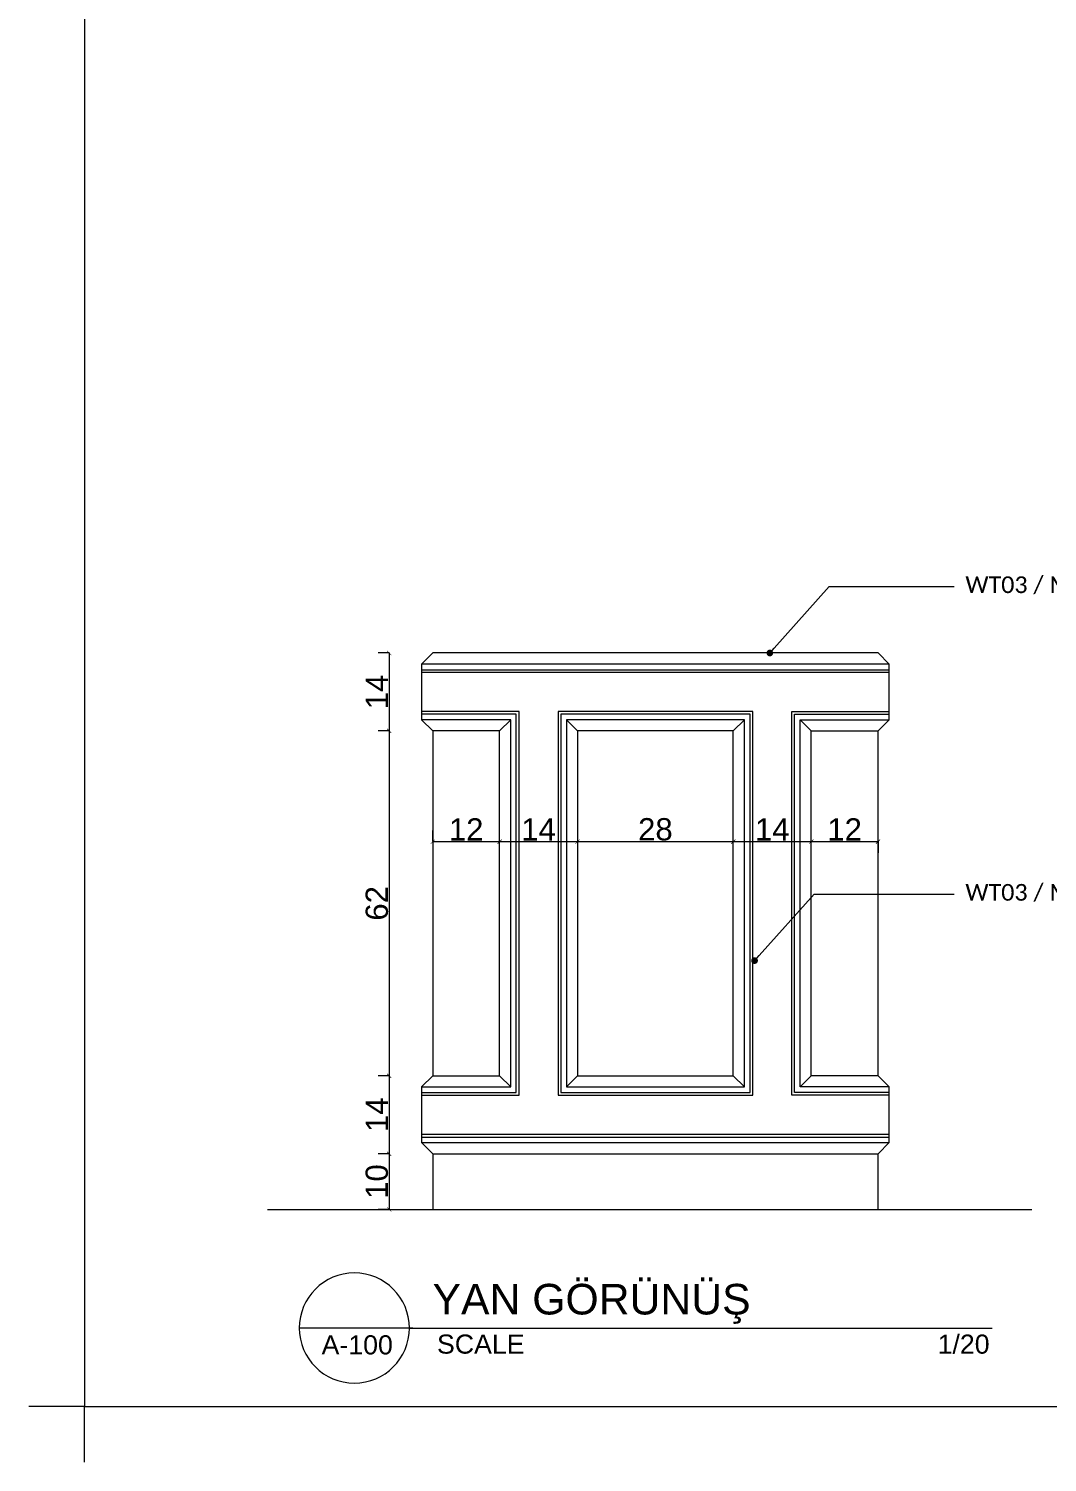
# Model space of a CAD drawing. Header units: millimetres. Extents: x 29001 to 40804, y -8833 to -5892.
# Drawn here: x 39898.4 to 40081.4, y -6516.1 to -6258.4 of the extents above; entities that cross this region are included whole.
import ezdxf
from ezdxf import colors
from ezdxf.entities.mleader import LeaderData, LeaderLine
from ezdxf.enums import TextEntityAlignment as Align
from ezdxf.math import Vec2, Vec3

# ---------------------------------------------------------------- set-up
doc = ezdxf.new("R2010")
doc.units = ezdxf.units.MM
doc.layers.get('0').update_dxf_attribs({"lineweight": 0})
doc.layers.get('Defpoints').update_dxf_attribs({"lineweight": 0})
for name, color, linetype, lineweight in [('xxx_Auto_Kaplama_Mermer', 23, 'Continuous', 0), ('xxx_Auto_Olcu_Ic', 33, 'Continuous', 0), ('xxx_Auto_Yardimci_Antet', 7, 'Continuous', 0), ('xxx_Auto_Yardimci_Isaret Genel', 51, 'Continuous', 0), ('xxx_Auto_Yardimci_Metraj', 81, 'Continuous', 0), ('xxx_Auto_Yardimci_Yazi', 7, 'Continuous', 0)]:
    doc.layers.add(name, color=color, linetype=linetype, lineweight=lineweight)
doc.styles.add('Arial', font='arial.ttf')
doc.styles.add('AUTOBAN', font='')
doc.styles.add('narrow', font='ARIALN.TTF', dxfattribs={"height": 4})
doc.styles.get("Standard").update_dxf_attribs({"font": 'arial.ttf'})
doc.styles.get('AUTOBAN').set_extended_font_data('Helvetica Normal Tr')
doc.dimstyles.new('AUTO_DIM_1-20', dxfattribs={"dimtxt": 4, "dimasz": 0.75, "dimexe": 2, "dimexo": 10, "dimgap": 0.2, "dimtad": 1, "dimdec": 0, "dimrnd": 0.5, "dimdsep": 46, "dimtxsty": 'AUTOBAN', "dimblk": 'ARCHTICK', "dimcen": 2, "dimclrd": 256, "dimclre": 256, "dimclrt": 256, "dimadec": 0, "dimazin": 0, "dimtfac": 1, "dimtdec": 0, "dimtix": 1, "dimtofl": 0, "dimtmove": 1, "dimatfit": 3, "dimfxl": 1, "dimtolj": 1, "dimtzin": 0, "dimlwd": -1, "dimlwe": -1, "dimarcsym": 0})

# ---------------------------------------------------------------- blocks, each defined once
blk = doc.blocks.new('a2-20 antet')
at = {"layer": 'xxx_Auto_Yardimci_Antet', "color": 3}
blk.add_lwpolyline([(-86257.27, -14066.23), (-86257.27, -14052.09), (-86271.41, -14052.09)], dxfattribs=at)
at = {"layer": 'xxx_Auto_Yardimci_Metraj', "color": 1}
blk.add_lwpolyline([(-85069.27, -13212.01), (-86257.27, -13212.01), (-86257.27, -14052.09), (-85069.27, -14052.09)], close=True, dxfattribs=at)
at = {"layer": 'xxx_Auto_Yardimci_Yazi', "linetype": 'ByBlock', "style": 'Arial'}
for tag, p in [('PROJEADI', (-85173.91, -13280.49)), ('REVNO1', (-85169.44, -13804.54)), ('REV-T1', (-85099.41, -13804.54)), ('REVNO2', (-85169.44, -13813.1)), ('REV-T2', (-85099.41, -13813.1)), ('REVNO3', (-85169.44, -13821.65)), ('REV-T3', (-85099.41, -13821.65)), ('REVNO4', (-85169.44, -13830.21)), ('REV-T4', (-85099.41, -13830.21)), ('ÇİZİMADI', (-85173.63, -13851.47)), ('SIZE', (-85086.21, -13861.81)), ('ÖLÇEK', (-85132.48, -13869.95)), ('ÇİZEN', (-85132.49, -13878.42)), ('KONTROL', (-85132.17, -13886.98)), ('TARİH', (-85132.17, -13895.53)), ('PROJENO', (-85132.17, -13904.09)), ('PRJNO', (-85140.88, -13918.85)), ('DC', (-85114.62, -13918.85)), ('SSN', (-85096.92, -13918.85))]:
    blk.add_attdef(tag, p, '', height=3.93, dxfattribs=at)
blk = doc.blocks.new('_ArchTick')
at = {"color": 0, "linetype": 'ByBlock', "const_width": 0.15}
blk.add_lwpolyline([(-0.5, -0.5), (0.5, 0.5)], dxfattribs=at)
blk = doc.blocks.new('*D352')
at = {"layer": 'Defpoints', "color": 0, "transparency": 16777216}
for p in [(39971.02, -6370.66, 0), (39963.18, -6384.66), (39971.02, -6384.66, 0)]:
    blk.add_point(p, dxfattribs=at)
at = {"layer": 'xxx_Auto_Olcu_Ic', "transparency": 16777216}
for p, q in [((39963.18, -6370.66), (39961.18, -6370.66)), ((39963.18, -6370.66), (39963.18, -6384.66)), ((39963.18, -6384.66), (39961.18, -6384.66))]:
    blk.add_line(p, q, dxfattribs=at)
at = {"layer": 'xxx_Auto_Olcu_Ic', "transparency": 16777216, "xscale": 0.75, "yscale": 0.75, "zscale": 0.75}
for p, rotation in [((39963.18, -6370.66), 90), ((39963.18, -6384.66), 270)]:
    blk.add_blockref('_ArchTick', p, dxfattribs=dict(at, rotation=rotation))
at = {"layer": 'xxx_Auto_Olcu_Ic', "transparency": 16777216, "insert": (39960.98, -6377.66), "char_height": 4, "attachment_point": 5, "rotation": 90, "style": 'AUTOBAN'}
blk.add_mtext('\\A1;14', dxfattribs=at)
blk = doc.blocks.new('*D353')
at = {"layer": 'Defpoints', "color": 0, "transparency": 16777216}
for p in [(39971.02, -6384.66, 0), (39963.18, -6446.66), (39971.02, -6446.66, 0)]:
    blk.add_point(p, dxfattribs=at)
at = {"layer": 'xxx_Auto_Olcu_Ic', "transparency": 16777216}
for p, q in [((39963.18, -6384.66), (39961.18, -6384.66)), ((39963.18, -6384.66), (39963.18, -6446.66)), ((39963.18, -6446.66), (39961.18, -6446.66))]:
    blk.add_line(p, q, dxfattribs=at)
at = {"layer": 'xxx_Auto_Olcu_Ic', "transparency": 16777216, "xscale": 0.75, "yscale": 0.75, "zscale": 0.75}
for p, rotation in [((39963.18, -6384.66), 90), ((39963.18, -6446.66), 270)]:
    blk.add_blockref('_ArchTick', p, dxfattribs=dict(at, rotation=rotation))
at = {"layer": 'xxx_Auto_Olcu_Ic', "transparency": 16777216, "insert": (39960.98, -6415.66), "char_height": 4, "attachment_point": 5, "rotation": 90, "style": 'AUTOBAN'}
blk.add_mtext('\\A1;62', dxfattribs=at)
blk = doc.blocks.new('*D354')
at = {"layer": 'Defpoints', "color": 0, "transparency": 16777216}
for p in [(39971.02, -6446.66, 0), (39963.18, -6460.66), (39971.02, -6460.66, 0)]:
    blk.add_point(p, dxfattribs=at)
at = {"layer": 'xxx_Auto_Olcu_Ic', "transparency": 16777216}
for p, q in [((39963.18, -6446.66), (39961.18, -6446.66)), ((39963.18, -6446.66), (39963.18, -6460.66)), ((39963.18, -6460.66), (39961.18, -6460.66))]:
    blk.add_line(p, q, dxfattribs=at)
at = {"layer": 'xxx_Auto_Olcu_Ic', "transparency": 16777216, "xscale": 0.75, "yscale": 0.75, "zscale": 0.75}
for p, rotation in [((39963.18, -6446.66), 90), ((39963.18, -6460.66), 270)]:
    blk.add_blockref('_ArchTick', p, dxfattribs=dict(at, rotation=rotation))
at = {"layer": 'xxx_Auto_Olcu_Ic', "transparency": 16777216, "insert": (39960.98, -6453.66), "char_height": 4, "attachment_point": 5, "rotation": 90, "style": 'AUTOBAN'}
blk.add_mtext('\\A1;14', dxfattribs=at)
blk = doc.blocks.new('*D355')
at = {"layer": 'Defpoints', "color": 0, "transparency": 16777216}
for p in [(39971.02, -6460.66, 0), (39963.18, -6470.66), (39971.02, -6470.66, 0)]:
    blk.add_point(p, dxfattribs=at)
at = {"layer": 'xxx_Auto_Olcu_Ic', "transparency": 16777216}
for p, q in [((39963.18, -6460.66), (39961.18, -6460.66)), ((39963.18, -6460.66), (39963.18, -6470.66)), ((39963.18, -6470.66), (39961.18, -6470.66))]:
    blk.add_line(p, q, dxfattribs=at)
at = {"layer": 'xxx_Auto_Olcu_Ic', "transparency": 16777216, "xscale": 0.75, "yscale": 0.75, "zscale": 0.75}
for p, rotation in [((39963.18, -6460.66), 90), ((39963.18, -6470.66), 270)]:
    blk.add_blockref('_ArchTick', p, dxfattribs=dict(at, rotation=rotation))
at = {"layer": 'xxx_Auto_Olcu_Ic', "transparency": 16777216, "insert": (39960.98, -6465.66), "char_height": 4, "attachment_point": 5, "rotation": 90, "style": 'AUTOBAN'}
blk.add_mtext('\\A1;10', dxfattribs=at)
blk = doc.blocks.new('*D356')
at = {"layer": 'Defpoints', "color": 0, "transparency": 16777216}
for p in [(39983.02, -6404.57), (39971.02, -6415.66, 0), (39983.02, -6415.66, 0)]:
    blk.add_point(p, dxfattribs=at)
at = {"layer": 'xxx_Auto_Olcu_Ic', "transparency": 16777216}
for p, q in [((39971.02, -6404.57), (39971.02, -6402.57)), ((39983.02, -6404.57), (39983.02, -6402.57)), ((39971.02, -6404.57), (39983.02, -6404.57))]:
    blk.add_line(p, q, dxfattribs=at)
at = {"layer": 'xxx_Auto_Olcu_Ic', "transparency": 16777216, "xscale": 0.75, "yscale": 0.75, "zscale": 0.75, "rotation": 180}
blk.add_blockref('_ArchTick', (39971.02, -6404.57), dxfattribs=at)
at = {"layer": 'xxx_Auto_Olcu_Ic', "transparency": 16777216, "xscale": 0.75, "yscale": 0.75, "zscale": 0.75}
blk.add_blockref('_ArchTick', (39983.02, -6404.57), dxfattribs=at)
at = {"layer": 'xxx_Auto_Olcu_Ic', "transparency": 16777216, "insert": (39977.02, -6402.37), "char_height": 4, "attachment_point": 5, "style": 'AUTOBAN'}
blk.add_mtext('\\A1;12', dxfattribs=at)
blk = doc.blocks.new('*D357')
at = {"layer": 'Defpoints', "color": 0, "transparency": 16777216}
for p in [(39997.02, -6404.57, 0), (39997.02, -6404.57), (39983.02, -6415.66, 0)]:
    blk.add_point(p, dxfattribs=at)
at = {"layer": 'xxx_Auto_Olcu_Ic', "transparency": 16777216}
for p, q in [((39983.02, -6404.57), (39983.02, -6402.57)), ((39983.02, -6404.57), (39997.02, -6404.57)), ((39997.02, -6404.57), (39997.02, -6406.57))]:
    blk.add_line(p, q, dxfattribs=at)
at = {"layer": 'xxx_Auto_Olcu_Ic', "transparency": 16777216, "xscale": 0.75, "yscale": 0.75, "zscale": 0.75, "rotation": 180}
blk.add_blockref('_ArchTick', (39983.02, -6404.57), dxfattribs=at)
at = {"layer": 'xxx_Auto_Olcu_Ic', "transparency": 16777216, "xscale": 0.75, "yscale": 0.75, "zscale": 0.75}
blk.add_blockref('_ArchTick', (39997.02, -6404.57), dxfattribs=at)
at = {"layer": 'xxx_Auto_Olcu_Ic', "transparency": 16777216, "insert": (39990.02, -6402.37), "char_height": 4, "attachment_point": 5, "style": 'AUTOBAN'}
blk.add_mtext('\\A1;14', dxfattribs=at)
blk = doc.blocks.new('*D358')
at = {"layer": 'Defpoints', "color": 0, "transparency": 16777216}
for p in [(39997.02, -6404.57, 0), (40025.02, -6404.57, 0), (40025.02, -6404.57)]:
    blk.add_point(p, dxfattribs=at)
at = {"layer": 'xxx_Auto_Olcu_Ic', "transparency": 16777216}
for p, q in [((40025.02, -6404.57), (40025.02, -6402.57)), ((39997.02, -6404.57), (39997.02, -6406.57)), ((39997.02, -6404.57), (40025.02, -6404.57))]:
    blk.add_line(p, q, dxfattribs=at)
at = {"layer": 'xxx_Auto_Olcu_Ic', "transparency": 16777216, "xscale": 0.75, "yscale": 0.75, "zscale": 0.75, "rotation": 180}
blk.add_blockref('_ArchTick', (39997.02, -6404.57), dxfattribs=at)
at = {"layer": 'xxx_Auto_Olcu_Ic', "transparency": 16777216, "xscale": 0.75, "yscale": 0.75, "zscale": 0.75}
blk.add_blockref('_ArchTick', (40025.02, -6404.57), dxfattribs=at)
at = {"layer": 'xxx_Auto_Olcu_Ic', "transparency": 16777216, "insert": (40011.02, -6402.37), "char_height": 4, "attachment_point": 5, "style": 'AUTOBAN'}
blk.add_mtext('\\A1;28', dxfattribs=at)
blk = doc.blocks.new('*D359')
at = {"layer": 'Defpoints', "color": 0, "transparency": 16777216}
for p in [(40025.02, -6404.57, 0), (40039.02, -6404.57, 0), (40039.02, -6404.57)]:
    blk.add_point(p, dxfattribs=at)
at = {"layer": 'xxx_Auto_Olcu_Ic', "transparency": 16777216}
for p, q in [((40025.02, -6404.57), (40025.02, -6402.57)), ((40039.02, -6404.57), (40039.02, -6402.57)), ((40025.02, -6404.57), (40039.02, -6404.57))]:
    blk.add_line(p, q, dxfattribs=at)
at = {"layer": 'xxx_Auto_Olcu_Ic', "transparency": 16777216, "xscale": 0.75, "yscale": 0.75, "zscale": 0.75, "rotation": 180}
blk.add_blockref('_ArchTick', (40025.02, -6404.57), dxfattribs=at)
at = {"layer": 'xxx_Auto_Olcu_Ic', "transparency": 16777216, "xscale": 0.75, "yscale": 0.75, "zscale": 0.75}
blk.add_blockref('_ArchTick', (40039.02, -6404.57), dxfattribs=at)
at = {"layer": 'xxx_Auto_Olcu_Ic', "transparency": 16777216, "insert": (40032.02, -6402.37), "char_height": 4, "attachment_point": 5, "style": 'AUTOBAN'}
blk.add_mtext('\\A1;14', dxfattribs=at)
blk = doc.blocks.new('*D360')
at = {"layer": 'Defpoints', "color": 0, "transparency": 16777216}
for p in [(40051.02, -6398.58, 0), (40039.02, -6404.57, 0), (40051.02, -6404.57)]:
    blk.add_point(p, dxfattribs=at)
at = {"layer": 'xxx_Auto_Olcu_Ic', "transparency": 16777216}
for p, q in [((40039.02, -6404.57), (40039.02, -6402.57)), ((40039.02, -6404.57), (40051.02, -6404.57)), ((40051.02, -6404.57), (40051.02, -6406.57))]:
    blk.add_line(p, q, dxfattribs=at)
at = {"layer": 'xxx_Auto_Olcu_Ic', "transparency": 16777216, "xscale": 0.75, "yscale": 0.75, "zscale": 0.75, "rotation": 180}
blk.add_blockref('_ArchTick', (40039.02, -6404.57), dxfattribs=at)
at = {"layer": 'xxx_Auto_Olcu_Ic', "transparency": 16777216, "xscale": 0.75, "yscale": 0.75, "zscale": 0.75}
blk.add_blockref('_ArchTick', (40051.02, -6404.57), dxfattribs=at)
at = {"layer": 'xxx_Auto_Olcu_Ic', "transparency": 16777216, "insert": (40045.02, -6402.37), "char_height": 4, "attachment_point": 5, "style": 'AUTOBAN'}
blk.add_mtext('\\A1;12', dxfattribs=at)
blk = doc.blocks.new('_Dot')
at = {"color": 0, "linetype": 'ByBlock', "lineweight": -2}
blk.add_line((-0.5, 0), (-1, 0), dxfattribs=at)
at = {"color": 0, "linetype": 'ByBlock', "const_width": 0.5}
blk.add_lwpolyline([(-0.25, 0, 1), (0.25, 0, 1)], format="xyb", close=True, dxfattribs=at)
blk = doc.blocks.new('TITLE')
for p, q in [((7.65, 0), (-7.2, 0)), ((7.2, 0), (83.43, 0))]:
    blk.add_line(p, q)
for start, end in [(0, 180), (180, 0)]:
    blk.add_arc((0, 0), 7.2, start, end)
blk.add_text('SCALE', height=2.5).set_placement((10.81, -3.35))
blk.add_attdef('%%UTITLE', (10.23, 1.78), '', height=4)
blk.add_attdef('SHEET', text='', height=2.5).set_placement((3.8, 2.58), align=Align.MIDDLE_CENTER)
blk.add_attdef('R-XXX', text='', height=2.5).set_placement((0.38, -3.45), align=Align.CENTER)
blk.add_attdef('SCALE', text='', height=2.5).set_placement((83.07, -3.35), align=Align.RIGHT)

msp = doc.modelspace()

# ---------------------------------------------------------------- linework, layer by layer
msp.add_line((39941.31, -6470.66, 0), (40078.67, -6470.66, 0))
at = {"layer": 'xxx_Auto_Kaplama_Mermer'}
for p, q in [((40053.02, -6374.16, 0), (39969.02, -6374.16, 0)), ((39969.02, -6374.16, 0), (39969.02, -6382.66, 0)), ((40053.02, -6382.66, 0), (40053.02, -6374.16, 0)), ((39969.02, -6382.66, 0), (39971.02, -6384.66, 0)), ((40051.02, -6384.66, 0), (40053.02, -6382.66, 0)), ((39971.02, -6384.66, 0), (39971.02, -6446.66, 0)), ((39971.02, -6446.66, 0), (39969.02, -6448.66, 0)), ((39969.02, -6448.66, 0), (39969.02, -6458.66, 0)), ((39969.02, -6458.66, 0), (39971.02, -6460.66, 0)), ((39971.02, -6460.66, 0), (39971.02, -6470.66, 0)), ((39971.02, -6470.66, 0), (40051.02, -6470.66, 0))]:
    msp.add_line(p, q, dxfattribs=at)
at = {"layer": 'xxx_Auto_Kaplama_Mermer', "linetype": 'Continuous'}
for p, q in [((40035.52, -6381.16, 0), (40053.02, -6381.16, 0)), ((39969.02, -6457.16, 0), (40053.02, -6457.16, 0)), ((39969.02, -6457.66, 0), (40053.02, -6457.66, 0)), ((39969.02, -6458.66, 0), (40053.02, -6458.66, 0)), ((39971.02, -6460.66, 0), (40051.02, -6460.66, 0))]:
    msp.add_line(p, q, dxfattribs=at)
at = {"layer": 'xxx_Auto_Kaplama_Mermer', "color": 252}
for p, q in [((40036.02, -6381.66, 0), (40053.02, -6381.66, 0)), ((40037.02, -6382.66, 0), (40053.02, -6382.66, 0)), ((40039.02, -6384.66, 0), (40051.02, -6384.66, 0)), ((40039.02, -6446.66, 0), (40037.02, -6448.66, 0))]:
    msp.add_line(p, q, dxfattribs=at)
at = {"layer": 'xxx_Auto_Kaplama_Mermer', "elevation": 0}
for points in [[(40053.02, -6374.16), (40053.02, -6372.66), (40051.02, -6370.66), (39971.02, -6370.66), (39969.02, -6372.66), (39969.02, -6374.16)], [(40053.02, -6448.66), (40051.02, -6446.66), (40051.02, -6384.66)], [(40051.02, -6470.66), (40051.02, -6460.66), (40053.02, -6458.66), (40053.02, -6448.66)]]:
    msp.add_lwpolyline(points, dxfattribs=at)
at = {"layer": 'xxx_Auto_Kaplama_Mermer', "color": 252, "elevation": 0}
for points in [[(40053.02, -6372.66), (39969.02, -6372.66)], [(39969.02, -6373.66), (40053.02, -6373.66)], [(39969.02, -6449.66), (39986.02, -6449.66), (39986.02, -6381.66), (39969.02, -6381.66)], [(39969.02, -6448.66), (39985.02, -6448.66), (39985.02, -6382.66), (39969.02, -6382.66)], [(39983.02, -6384.66), (39985.02, -6382.66)], [(39997.02, -6384.66), (39995.02, -6382.66)], [(40025.02, -6384.66), (40027.02, -6382.66)], [(40053.02, -6449.66), (40036.02, -6449.66), (40036.02, -6381.66)], [(40039.02, -6384.66), (40037.02, -6382.66)], [(40053.02, -6448.66), (40037.02, -6448.66), (40037.02, -6382.66)], [(39971.02, -6446.66), (39983.02, -6446.66), (39983.02, -6384.66), (39971.02, -6384.66)], [(40051.02, -6446.66), (40039.02, -6446.66), (40039.02, -6384.66)], [(39983.02, -6446.66), (39985.02, -6448.66)], [(39997.02, -6446.66), (39995.02, -6448.66)], [(40025.02, -6446.66), (40027.02, -6448.66)]]:
    msp.add_lwpolyline(points, dxfattribs=at)
at = {"layer": 'xxx_Auto_Kaplama_Mermer', "linetype": 'Continuous', "elevation": 0}
for points in [[(39969.02, -6450.16), (39986.52, -6450.16), (39986.52, -6381.16), (39969.02, -6381.16)], [(40053.02, -6450.16), (40035.52, -6450.16), (40035.52, -6381.16)]]:
    msp.add_lwpolyline(points, dxfattribs=at)
msp.add_lwpolyline([(39993.52, -6450.16), (40028.52, -6450.16), (40028.52, -6381.16), (39993.52, -6381.16)], close=True, dxfattribs=at)
at = {"layer": 'xxx_Auto_Kaplama_Mermer', "color": 252, "elevation": 0}
for points in [[(39994.02, -6449.66), (40028.02, -6449.66), (40028.02, -6381.66), (39994.02, -6381.66)], [(39995.02, -6448.66), (40027.02, -6448.66), (40027.02, -6382.66), (39995.02, -6382.66)], [(39997.02, -6446.66), (40025.02, -6446.66), (40025.02, -6384.66), (39997.02, -6384.66)]]:
    msp.add_lwpolyline(points, close=True, dxfattribs=at)

# ---------------------------------------------------------------- block references
at = {"layer": 'xxx_Auto_Yardimci_Isaret Genel'}
ref = msp.add_blockref('TITLE', (39956.92, -6491.99, 0), dxfattribs=dict(at, xscale=1.374028485915915, yscale=1.374028485915915, zscale=1.374028485915915))
ref.add_attrib('R-XXX', 'A-100', dxfattribs={"layer": '0', "height": 3.435, "style": 'AUTOBAN'}).set_placement((39957.44, -6496.73, 0), align=Align.CENTER)
ref.add_attrib('SCALE', '1/20', dxfattribs={"layer": '0', "height": 3.435, "style": 'AUTOBAN'}).set_placement((40071.07, -6496.6, 0), align=Align.RIGHT)
ref.add_attrib('%%UTITLE', 'YAN GÖRÜNÜŞ', (39970.97, -6489.55, 0), dxfattribs={"layer": '0', "height": 5.4961, "style": 'AUTOBAN'})
at = {"layer": 'xxx_Auto_Yardimci_Yazi', "ltscale": 0.4, "xscale": 0.7073411855524879, "yscale": 0.7073411855524879, "zscale": 0.7073411855524879}
msp.add_blockref('a2-20 antet', (100921.73, 3433.5), dxfattribs=at)

# ---------------------------------------------------------------- dimensions: what is measured, and where the dimension line sits
at = {"layer": 'xxx_Auto_Olcu_Ic'}
for base, p1, p2, picture, middle in [((39963.18, -6384.66, 0), (39971.02, -6370.66, 0), (39971.02, -6384.66, 0), '*D352', (39960.98, -6377.66, 0)), ((39963.18, -6446.66, 0), (39971.02, -6384.66, 0), (39971.02, -6446.66, 0), '*D353', (39960.98, -6415.66, 0)), ((39963.18, -6460.66, 0), (39971.02, -6446.66, 0), (39971.02, -6460.66, 0), '*D354', (39960.98, -6453.66, 0)), ((39963.18, -6470.66, 0), (39971.02, -6460.66, 0), (39971.02, -6470.66, 0), '*D355', (39960.98, -6465.66, 0))]:
    dim = msp.add_linear_dim(base=base, p1=p1, p2=p2, angle=90, dimstyle='AUTO_DIM_1-20', override={"dimfxl": 0, "dimfxlon": 1}, dxfattribs=at)
    dim.commit()
    dim.dimension.update_dxf_attribs({"geometry": picture, "text_midpoint": middle})
for base, p1, p2, picture, middle in [((39983.02, -6404.57, 0), (39971.02, -6415.66, 0), (39983.02, -6415.66, 0), '*D356', (39977.02, -6402.37, 0)), ((39997.02, -6404.57, 0), (39983.02, -6415.66, 0), (39997.02, -6404.57, 0), '*D357', (39990.02, -6402.37, 0)), ((40025.02, -6404.57, 0), (39997.02, -6404.57, 0), (40025.02, -6404.57, 0), '*D358', (40011.02, -6402.37, 0)), ((40039.02, -6404.57, 0), (40025.02, -6404.57, 0), (40039.02, -6404.57, 0), '*D359', (40032.02, -6402.37, 0)), ((40051.02, -6404.57, 0), (40039.02, -6404.57, 0), (40051.02, -6398.58, 0), '*D360', (40045.02, -6402.37, 0))]:
    dim = msp.add_linear_dim(base=base, p1=p1, p2=p2, dimstyle='AUTO_DIM_1-20', override={"dimfxl": 0, "dimfxlon": 1}, dxfattribs=at)
    dim.commit()
    dim.dimension.update_dxf_attribs({"geometry": picture, "text_midpoint": middle})

# ---------------------------------------------------------------- leaders
at = {"layer": 'xxx_Auto_Yardimci_Yazi'}
ml = msp.add_multileader_mtext('Standard', dxfattribs=at)
ml.set_content('{\\fCalibri Light|b0|i0|c162|p34;WT03 / MERMER}', color=256, style='narrow')
ml.set_leader_properties(color=256, linetype='ByLayer', lineweight=-1)
ml.set_arrow_properties(name='DOT')
ml.build(insert=Vec2(0, 0))
ml.multileader.update_dxf_attribs({"dogleg_length": 49.61, "arrow_head_size": 1.2})
ctx = ml.context
ctx.base_point, ctx.char_height, ctx.arrow_head_size, ctx.plane_origin = Vec3(40064.72, -6358.7, 0), 3, 1.2, Vec3(39712.05, -6233.01, 0)
notes = []
notes.append((ctx, [(0, (1, 1, 0), (40042.27, -6358.7, 0), (1, 0), 22.45, [(0, [(40031.58, -6370.66, 0)], 0, [])])]))
ctx.mtext.insert, ctx.mtext.width, ctx.mtext.defined_height, ctx.mtext.flow_direction = Vec3(40066.72, -6356.89, 0), 186.3768, 39.78, 5
ml = msp.add_multileader_mtext('Standard', dxfattribs=at)
ml.set_content('{\\fCalibri Light|b0|i0|c162|p34;WT03 / MERMER}', color=256, style='narrow')
ml.set_leader_properties(color=256, linetype='ByLayer', lineweight=-1)
ml.set_arrow_properties(name='DOT')
ml.build(insert=Vec2(0, 0))
ml.multileader.update_dxf_attribs({"dogleg_length": 49.61, "arrow_head_size": 1.2})
ctx = ml.context
ctx.base_point, ctx.char_height, ctx.arrow_head_size, ctx.plane_origin = Vec3(40064.72, -6413.99, 2.74), 3, 1.2, Vec3(39709.31, -6288.31, 2.74)
notes.append((ctx, [(0, (1, 1, 0), (40039.52, -6413.99, 2.74), (1, 0), 25.2, [(0, [(40028.84, -6425.95, 2.74)], 0, [])])]))
ctx.mtext.insert, ctx.mtext.width, ctx.mtext.defined_height, ctx.mtext.flow_direction = Vec3(40066.72, -6412.18, 2.74), 186.3768, 39.78, 5
for ctx, leaders in notes:
    for number, flags, end, landing, length, lines in leaders:
        leader = LeaderData()
        leader.index, (leader.has_last_leader_line, leader.has_dogleg_vector, leader.attachment_direction) = number, flags
        leader.last_leader_point, leader.dogleg_vector, leader.dogleg_length = Vec3(end), Vec3(landing), length
        for number, points, colour, breaks in lines:
            line = LeaderLine()
            line.index, line.vertices, line.color, line.breaks = number, Vec3.list(points), colors.encode_raw_color(colour), breaks
            leader.lines.append(line)
        ctx.leaders.append(leader)

doc.saveas('drawing.dxf')
